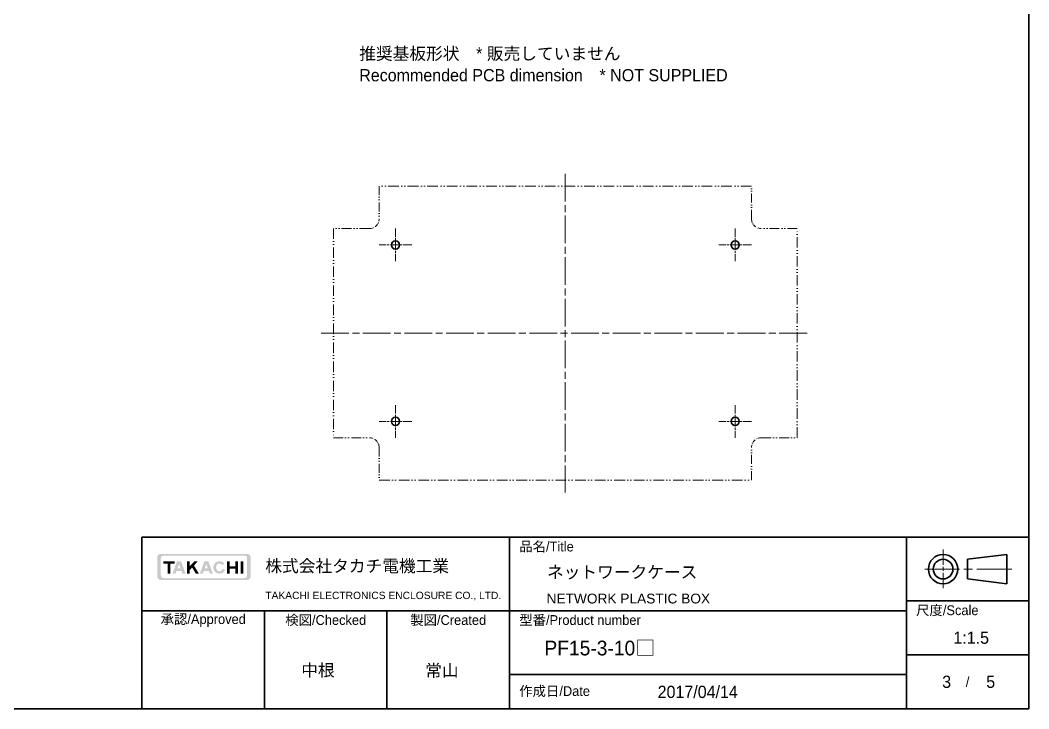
# Model space of a CAD drawing. Header units: millimetres. Extents: x 22 to 2802, y 12 to 434.
# Drawn here: x 1492.5 to 1801.3, y 12 to 222.7 of the extents above; entities that cross this region are included whole.
import ezdxf
from ezdxf.enums import TextEntityAlignment as Align

# ---------------------------------------------------------------- set-up
doc = ezdxf.new("R2010")
doc.units = ezdxf.units.MM
doc.header["$LTSCALE"] = 1.5
doc.linetypes.add('CHAIN', pattern=[0.35429999999999995, 0.2362, -0.0295, 0.0591, -0.0295])
doc.linetypes.add('DASH_DOUBLE_DOT', pattern=[0.43979999999999997, 0.24, -0.06, 0.0098, -0.06, 0.01, -0.06])
for name, color, linetype, lineweight in [('Border (ISO)', 7, 'Continuous', 35), ('Symbol (ISO)', 7, 'Continuous', 18), ('Title (ISO)', 7, 'Continuous', 35), ('Visible (ISO)', 7, 'Continuous', 35)]:
    doc.layers.add(name, color=color, linetype=linetype, lineweight=lineweight)
for name, color, linetype, lineweight, true_color in [('Center Mark (ISO)', 131, 'Continuous', 18, 0x7fffff), ('Centerline (ISO)', 131, 'Continuous', 18, 0x7fffff), ('Hatch (ISO)', 1, 'Continuous', 18, 0xff0000)]:
    doc.layers.add(name, color=color, linetype=linetype, lineweight=lineweight, true_color=true_color)
doc.styles.add('textstyle100', font='')
doc.styles.add('textstyle101', font='')
doc.styles.add('textstyle102', font='')
doc.styles.add('textstyle103', font='')
doc.styles.add('textstyle104', font='')
doc.styles.add('textstyle134', font='')
doc.styles.add('textstyle135', font='')
doc.styles.add('textstyle136', font='')
doc.styles.add('textstyle137', font='')
doc.styles.add('textstyle138', font='')
doc.styles.add('textstyle139', font='')
doc.styles.add('textstyle141', font='')
doc.styles.add('textstyle142', font='')
doc.styles.add('textstyle143', font='')
doc.styles.add('textstyle148', font='')
doc.styles.add('textstyle85', font='')
doc.styles.add('textstyle86', font='')
doc.styles.add('textstyle87', font='')
doc.styles.add('textstyle88', font='')
doc.styles.add('textstyle89', font='')
doc.styles.add('textstyle90', font='')
doc.styles.add('textstyle91', font='')
doc.styles.add('textstyle92', font='')
doc.styles.add('textstyle93', font='')
doc.styles.add('textstyle94', font='')
doc.styles.add('textstyle95', font='')
doc.styles.add('textstyle96', font='')
doc.styles.add('textstyle97', font='')
doc.styles.add('textstyle98', font='')
doc.styles.add('textstyle99', font='')
doc.styles.get('textstyle100').set_extended_font_data('MS PGothic')
doc.styles.get('textstyle101').set_extended_font_data('MS PGothic')
doc.styles.get('textstyle102').set_extended_font_data('Arial')
doc.styles.get('textstyle103').set_extended_font_data('MS PGothic')
doc.styles.get('textstyle104').set_extended_font_data('MS PGothic')
doc.styles.get('textstyle134').set_extended_font_data('MS PGothic')
doc.styles.get('textstyle135').set_extended_font_data('MS PGothic')
doc.styles.get('textstyle136').set_extended_font_data('MS PGothic')
doc.styles.get('textstyle137').set_extended_font_data('MS PGothic')
doc.styles.get('textstyle138').set_extended_font_data('MS PGothic')
doc.styles.get('textstyle139').set_extended_font_data('MS PGothic')
doc.styles.get('textstyle141').set_extended_font_data('Arial')
doc.styles.get('textstyle142').set_extended_font_data('MS PGothic')
doc.styles.get('textstyle143').set_extended_font_data('MS PGothic')
doc.styles.get('textstyle148').set_extended_font_data('MS PGothic')
doc.styles.get('textstyle85').set_extended_font_data('MS PGothic')
doc.styles.get('textstyle86').set_extended_font_data('MS PGothic')
doc.styles.get('textstyle87').set_extended_font_data('MS PGothic')
doc.styles.get('textstyle88').set_extended_font_data('MS PGothic')
doc.styles.get('textstyle89').set_extended_font_data('MS PGothic')
doc.styles.get('textstyle90').set_extended_font_data('MS PGothic')
doc.styles.get('textstyle91').set_extended_font_data('MS PGothic')
doc.styles.get('textstyle92').set_extended_font_data('MS PGothic')
doc.styles.get('textstyle93').set_extended_font_data('MS PGothic')
doc.styles.get('textstyle94').set_extended_font_data('MS PGothic')
doc.styles.get('textstyle95').set_extended_font_data('MS PGothic')
doc.styles.get('textstyle96').set_extended_font_data('MS PGothic')
doc.styles.get('textstyle97').set_extended_font_data('MS PGothic')
doc.styles.get('textstyle98').set_extended_font_data('MS PGothic')
doc.styles.get('textstyle99').set_extended_font_data('MS PGothic')

# ---------------------------------------------------------------- blocks, each defined once
blk = doc.blocks.new('図面枠 tk図枠')
at = {"layer": 'Border (ISO)'}
for p in [(405.4999999999999, 289), (14.50000000000001, 8.000000000000007)]:
    blk.add_line(p, (405.4999999999999, 8.000000000000007), dxfattribs=at)
blk = doc.blocks.new('表題欄 tk表題欄')
at = {"layer": 'Hatch (ISO)'}
h = blk.add_hatch(color=256, dxfattribs=at)
edge = h.paths.add_edge_path(flags=0)
edge.add_arc((95.57537688673352, 236.2990653650367), 0.5958259999999996, 269.9999999999897, 360)
edge.add_line((96.17120288673352, 236.2990653650367), (96.17120288673348, 239.7107813650365))
edge.add_arc((95.5753768867335, 239.7107813650366), 0.5958259999999996, 0, 90.00000000000682)
edge.add_line((95.57537688673342, 240.3066073650366), (79.13710888673356, 240.3066073650366))
edge.add_arc((79.13710888673353, 239.7107813650366), 0.5958259999999996, 89.99999999999746, 180)
edge.add_line((78.54128288673353, 239.7107813650366), (78.54128288673331, 236.2990653650368))
edge.add_arc((79.13710888673332, 236.2990653650365), 0.5958259999999996, 180, 270.0000000000231)
edge.add_line((79.13710888673356, 235.7032393650365), (95.57537688673341, 235.7032393650367))
edge = h.paths.add_edge_path(flags=0)
edge.add_line((77.83935088673357, 239.9556413650366), (77.83935088673357, 236.0542053650368))
edge.add_arc((78.54128288673346, 236.0542053650367), 0.7019319999998935, 180, 270.0000000000087)
edge.add_line((78.54128288673355, 235.3522733650368), (96.17120288673352, 235.3522733650368))
edge.add_arc((96.17120288673351, 236.0542053650367), 0.7019319999998921, 270, 360)
edge.add_line((96.8731348867334, 236.0542053650367), (96.87313488673352, 239.9556413650366))
edge.add_arc((96.1712028867336, 239.9556413650367), 0.7019319999998921, 0, 90.00000000000874)
edge.add_line((96.17120288673348, 240.6575733650366), (78.54128288673357, 240.6575733650366))
edge.add_arc((78.54128288673357, 239.9556413650366), 0.7019319999999984, 90, 180)
for points in [[(79.07181288673355, 239.1476033650369), (79.07181288673355, 238.6578833650368), (79.92066088673353, 238.6578833650367), (79.92066088673353, 236.6581933650368), (80.50832488673355, 236.6581933650368), (80.50832488673353, 238.6578833650367), (81.35717288673354, 238.6578833650367), (81.35717288673355, 239.1476033650368)], [(85.68407849525303, 236.6581933650368), (84.9434673993943, 237.8918698287545), (84.41792288673358, 237.3246628822782), (84.41792288673358, 236.6581933650368), (83.89555488673355, 236.6581933650368), (83.89555488673355, 239.1476033650368), (84.41792288673358, 239.1476033650369), (84.41792288673358, 238.099397996884), (85.38913556809509, 239.1476033650368), (86.10696490847272, 239.1476033650369), (85.31925422435492, 238.2974470774499), (86.30334488673353, 236.6581933650368)], [(92.09142939614459, 239.1476033650369), (92.09142939614459, 236.6581933650368), (92.60971639614465, 236.6581933650368), (92.60971639614465, 237.6580383650368), (93.76872039614463, 237.6580383650368), (93.76872039614462, 236.6581933650368), (94.28700739614459, 236.6581933650368), (94.28700739614459, 239.1476033650368), (93.76872039614459, 239.1476033650369), (93.76872039614462, 238.1477583650367), (92.60971639614465, 238.1477583650367), (92.60971639614465, 239.1476033650369)], [(94.84202339614467, 239.1476033650369), (94.84202339614467, 236.6581933650368), (95.36439139614473, 236.6581933650368), (95.36439139614473, 239.1476033650368)]]:
    blk.add_hatch(color=256, dxfattribs=at).paths.add_polyline_path(points, flags=0)
h = blk.add_hatch(color=256, dxfattribs=at)
h.paths.add_polyline_path([(82.59020695886475, 237.7110913650368), (81.95242681460243, 237.7110913650368), (82.27131688673356, 238.5794973650367)], flags=0)
h.paths.add_polyline_path([(82.77903014574996, 237.1968853650368), (81.76360362771717, 237.1968853650368), (81.56578886050404, 236.6581933650368), (80.94907288673355, 236.6581933650368), (81.86321688673357, 239.1476033650368), (82.67941688673355, 239.1476033650369), (83.59356088673351, 236.6581933650368), (82.97684491296302, 236.6581933650368)], flags=0)
h = blk.add_hatch(color=256, dxfattribs=at)
h.paths.add_polyline_path([(87.52707281460246, 237.7110913650368), (88.16485295886469, 237.7110913650368), (87.84596288673359, 238.5794973650367)], flags=0)
h.paths.add_polyline_path([(87.14043486050403, 236.6581933650368), (87.3382496277172, 237.1968853650368), (88.35367614574989, 237.1968853650368), (88.55149091296302, 236.6581933650368), (89.16820688673343, 236.6581933650368), (88.25406288673352, 239.1476033650368), (87.43786288673353, 239.1476033650369), (86.52371888673358, 236.6581933650368)], flags=0)
h = blk.add_hatch(color=256, dxfattribs=at)
edge = h.paths.add_edge_path(flags=0)
edge.add_arc((90.52309888673334, 237.9028983650369), 1.273272000000011, 38.55054079078439, 336.5820184016556)
edge.add_line((91.69149139614449, 237.3968543650369), (91.17255542714857, 237.6216113977801))
edge.add_ellipse((90.52309888673352, 237.9028983650369), major_axis=(0, -0.7998759999999119), ratio=0.8673469387756529, start_angle=-231.4494592092036, end_angle=66.58201840165299, ccw=False)
edge.add_line((91.09381514418376, 238.3576891122095), (91.51887237036838, 238.6964075050431))
at = {"layer": 'Title (ISO)'}
for p, q in [((74.70882392282105, 244.052739026017), (255.7088239228211, 244.052739026017)), ((74.70882392282105, 209.052739026017), (74.70882392282105, 244.052739026017)), ((149.7088239228211, 244.052739026017), (149.7088239228211, 209.052739026017)), ((230.7088239228211, 244.052739026017), (230.7088239228211, 209.052739026017)), ((255.7088239228211, 244.052739026017), (255.7088239228211, 209.052739026017)), ((243.2088239228211, 239.552739026017), (251.2088239228211, 240.5527390260171)), ((243.2088239228211, 239.552739026017), (243.2088239228211, 235.552739026017)), ((251.2088239228211, 234.552739026017), (251.2088239228211, 240.5527390260171)), ((243.2088239228211, 235.552739026017), (251.2088239228211, 234.552739026017)), ((230.7088239228211, 231.052739026017), (255.7088239228211, 231.052739026017)), ((74.70882392282105, 229.052739026017), (230.7088239228211, 229.052739026017)), ((99.70882392282108, 229.052739026017), (99.70882392282108, 209.052739026017)), ((124.708823922821, 229.052739026017), (124.708823922821, 209.052739026017)), ((230.7088239228211, 220.052739026017), (255.7088239228211, 220.052739026017)), ((149.7088239228211, 216.052739026017), (230.7088239228211, 216.052739026017)), ((255.7088239228211, 209.052739026017), (74.70882392282105, 209.052739026017))]:
    blk.add_line(p, q, dxfattribs=at)
at = {"layer": 'Title (ISO)', "color": 4, "linetype": 'CHAIN', "lineweight": 18, "ltscale": 8.889559745788574, "true_color": 0x00ffff}
blk.add_line((238.2088239228211, 241.552739026017), (238.2088239228211, 233.552739026017), dxfattribs=at)
at = {"layer": 'Title (ISO)', "color": 4, "linetype": 'CHAIN', "lineweight": 18, "ltscale": 20.00163269042969, "true_color": 0x00ffff}
blk.add_line((252.2088239228211, 237.552739026017), (234.2088239228211, 237.552739026017), dxfattribs=at)
at = {"layer": 'Title (ISO)'}
for radius in [3, 2]:
    blk.add_circle((238.2088239228211, 237.552739026017), radius, dxfattribs=at)
at = {"layer": 'Title (ISO)', "color": 1, "true_color": 0xff0000, "char_height": 2.000000029802322, "line_spacing_factor": 1.5}
for s, insert, attachment_point, style in [('\\fＭＳ Ｐゴシック|b0|i0;\\H2.0000;品名/Title', (151.708823922821, 242.052739026017), 4, 'textstyle85'), ('\\fＭＳ Ｐゴシック|b0|i0;\\H2.0000;承認/Approved', (87.20882392282108, 227.052739026017), 5, 'textstyle87'), ('\\fＭＳ Ｐゴシック|b0|i0;\\H2.0000;尺度/Scale', (232.7088239228211, 229.052739026017), 4, 'textstyle91'), ('\\fＭＳ Ｐゴシック|b0|i0;\\H2.0000;検図/Checked', (112.208823922821, 227.052739026017), 5, 'textstyle88'), ('\\fＭＳ Ｐゴシック|b0|i0;\\H2.0000;製図/Created', (137.2088239228211, 227.052739026017), 5, 'textstyle89'), ('\\fＭＳ Ｐゴシック|b0|i0;\\H2.0000;型番/Product number', (151.708823922821, 227.052739026017), 4, 'textstyle86'), ('\\fＭＳ Ｐゴシック|b0|i0;\\H2.0000;作成日/Date', (151.708823922821, 212.552739026017), 4, 'textstyle92')]:
    blk.add_mtext(s, dxfattribs=dict(at, insert=insert, attachment_point=attachment_point, style=style))
at = {"layer": 'Title (ISO)', "color": 7, "line_spacing_factor": 1.5}
for s, insert, char_height, attachment_point, style in [('株式会社タカチ電機工業', (99.87313488673345, 238.052739026017), 2.5, 4, 'textstyle90'), ('\\fArial|b0|i0;\\H1.4986;TAKACHI ELECTRONICS ENCLOSURE CO., LTD.', (99.87313488673342, 232.052739026017), 1.49859994649887, 4, 'textstyle93'), ('\\fＭＳ Ｐゴシック|b0|i0;\\H2.0000;/', (243.2088239228211, 214.552739026017), 2.000000029802322, 5, 'textstyle94')]:
    blk.add_mtext(s, dxfattribs=dict(at, insert=insert, char_height=char_height, attachment_point=attachment_point, style=style))
at = {"layer": 'Title (ISO)', "color": 7}
for tag, height, style, p in [('<品名>', 2.5, 'textstyle95', (157.3679148268321, 236.9533071691007)), ('<Title>', 2.000000029802322, 'textstyle102', (157.2831758934115, 231.5513747636918)), ('<型番>', 3.000000119209289, 'textstyle96', (157.1633693475642, 221.4334207929761))]:
    blk.add_attdef(tag, text='', height=height, dxfattribs=dict(at, style=style)).set_placement(p, align=Align.MIDDLE_LEFT)
for tag, style, p in [('<尺度>', 'textstyle97', (244.4845272797691, 223.552739026017)), ('<承認>', 'textstyle101', (87.20882392282108, 217.052739026017)), ('<検図>', 'textstyle99', (110.4312264076182, 216.9391026234344)), ('<製図>', 'textstyle100', (135.7153173209424, 216.8680798951034)), ('<総ページ数>', 'textstyle104', (247.9902091771133, 214.552739026017)), ('作成日', 'textstyle98', (187.7492727850316, 212.5101253517655)), ('<ページ_No.>', 'textstyle103', (239.1099332075323, 214.552739026017))]:
    blk.add_attdef(tag, text='', height=2.5, dxfattribs=dict(at, style=style)).set_placement(p, align=Align.MIDDLE_CENTER)

msp = doc.modelspace()

# ---------------------------------------------------------------- linework, layer by layer
at = {"layer": 'Center Mark (ISO)', "linetype": 'CHAIN', "ltscale": 7.407949447631835}
for p, q in [((1607.352366783494, 158.9709819827169), (1607.352366783494, 148.9709819827169)), ((1711.352366783494, 158.9709819827168), (1711.352366783494, 148.9709819827168)), ((1612.352366783494, 153.9709819827169), (1602.352366783494, 153.9709819827169)), ((1716.352366783494, 153.9709819827168), (1706.352366783494, 153.9709819827168)), ((1607.352366783494, 104.9709819827169), (1607.352366783494, 94.97098198271689)), ((1711.352366783494, 104.9709819827168), (1711.352366783494, 94.97098198271686)), ((1612.352366783494, 99.97098198271689), (1602.352366783494, 99.97098198271689)), ((1716.352366783494, 99.97098198271686), (1706.352366783494, 99.97098198271686))]:
    msp.add_line(p, q, dxfattribs=at)
at = {"layer": 'Centerline (ISO)', "linetype": 'CHAIN', "ltscale": 23.99096870422363}
for p, q in [((1659.352366783494, 175.7209819827169), (1659.352366783494, 78.22098198271689)), ((1584.602366783494, 126.9709819827169), (1734.102366783494, 126.9709819827169))]:
    msp.add_line(p, q, dxfattribs=at)
at = {"layer": 'Visible (ISO)', "linetype": 'DASH_DOUBLE_DOT', "lineweight": 18, "ltscale": 7.579202651977539}
for p, q in [((1602.352366783494, 171.9709819827168), (1602.352366783494, 161.9709819827169)), ((1716.352366783494, 161.9709819827168), (1716.352366783494, 171.9709819827168)), ((1602.352366783494, 91.97098198271689), (1602.352366783494, 81.97098198271686)), ((1716.352366783494, 81.97098198271686), (1716.352366783494, 91.97098198271686))]:
    msp.add_line(p, q, dxfattribs=at)
at = {"layer": 'Visible (ISO)', "linetype": 'DASH_DOUBLE_DOT', "lineweight": 18, "ltscale": 9.095043182373047}
for p, q in [((1716.352366783494, 171.9709819827168), (1602.352366783494, 171.9709819827168)), ((1602.352366783494, 81.97098198271686), (1716.352366783494, 81.97098198271686))]:
    msp.add_line(p, q, dxfattribs=at)
at = {"layer": 'Visible (ISO)', "linetype": 'DASH_DOUBLE_DOT', "lineweight": 18, "ltscale": 8.337122917175291}
for p, q in [((1599.352366783494, 158.9709819827169), (1588.352366783494, 158.9709819827169)), ((1730.352366783494, 158.9709819827168), (1719.352366783494, 158.9709819827168)), ((1588.352366783494, 94.97098198271688), (1599.352366783494, 94.97098198271688)), ((1719.352366783494, 94.97098198271686), (1730.352366783494, 94.97098198271684))]:
    msp.add_line(p, q, dxfattribs=at)
at = {"layer": 'Visible (ISO)', "linetype": 'DASH_DOUBLE_DOT', "lineweight": 18, "ltscale": 8.819436073303223}
for p, q in [((1588.352366783494, 158.9709819827169), (1588.352366783494, 94.97098198271688)), ((1730.352366783494, 94.97098198271684), (1730.352366783494, 158.9709819827168))]:
    msp.add_line(p, q, dxfattribs=at)
at = {"layer": 'Visible (ISO)'}
for centre in [(1607.352366783494, 153.9709819827169), (1711.352366783494, 153.9709819827168), (1607.352366783494, 99.97098198271688), (1711.352366783494, 99.97098198271686)]:
    msp.add_circle(centre, 1.25, dxfattribs=at)
at = {"layer": 'Visible (ISO)', "linetype": 'DASH_DOUBLE_DOT', "lineweight": 18, "ltscale": 2.812195301055908}
for centre, radius, start, end in [((1599.352366783494, 161.9709819827169), 3.000000000000002, 270, 0), ((1719.352366783494, 161.9709819827169), 3.000000000000006, 180, 270), ((1599.352366783494, 91.97098198271689), 2.999999999999989, 0, 90), ((1719.352366783494, 91.97098198271686), 2.999999999999989, 90, 180)]:
    msp.add_arc(centre, radius, start, end, dxfattribs=at)

# ---------------------------------------------------------------- block references
at = {"xscale": 1.5, "yscale": 1.5, "zscale": 1.5}
msp.add_blockref('図面枠 tk図枠', (1193.000001584738, -1.764262265e-07), dxfattribs=at)
ref = msp.add_blockref('表題欄 tk表題欄', (1417.686765700507, -301.5791087154517), dxfattribs=dict(xscale=1.5, yscale=1.5, zscale=1.5))
ref.add_attrib('<品名>', 'ネットワークケース', dxfattribs={"layer": 'Title (ISO)', "color": 7, "height": 3.75, "style": 'textstyle134'}).set_placement((1653.738637940755, 53.85085203819923), align=Align.MIDDLE_LEFT)
ref.add_attrib('<型番>', 'PF15-3-10□', dxfattribs={"layer": 'Title (ISO)', "color": 7, "height": 4.500000178813934, "style": 'textstyle135'}).set_placement((1652.946826523864, 30.60171824603706), align=Align.MIDDLE_LEFT)
ref.add_attrib('<尺度>', '1:1.5', dxfattribs={"layer": 'Title (ISO)', "color": 7, "height": 3.75, "style": 'textstyle136'}).set_placement((1783.606281102363, 33.77430064212772), align=Align.MIDDLE_CENTER)
ref.add_attrib('作成日', '2017/04/14', dxfattribs={"layer": 'Title (ISO)', "color": 7, "height": 3.75, "style": 'textstyle137'}).set_placement((1699.887267027378, 17.18607931219651), align=Align.MIDDLE_CENTER)
ref.add_attrib('<検図>', '中根', dxfattribs={"layer": 'Title (ISO)', "color": 7, "height": 3.75, "style": 'textstyle138'}).set_placement((1583.618471366753, 23.82954521969992), align=Align.MIDDLE_CENTER)
ref.add_attrib('<製図>', '常山', dxfattribs={"layer": 'Title (ISO)', "color": 7, "height": 3.75, "style": 'textstyle139'}).set_placement((1621.544607736739, 23.72301112720335), align=Align.MIDDLE_CENTER)
ref.add_attrib('<Title>', 'NETWORK PLASTIC BOX', dxfattribs={"layer": 'Title (ISO)', "color": 7, "height": 3.000000044703483, "style": 'textstyle141'}).set_placement((1653.611529540624, 45.74795343008585), align=Align.MIDDLE_LEFT)
ref.add_attrib('<ページ_No.>', '3', dxfattribs={"layer": 'Title (ISO)', "color": 7, "height": 3.75, "style": 'textstyle142'}).set_placement((1776.087898640181, 20.27557963257789), align=Align.MIDDLE_CENTER)
ref.add_attrib('<総ページ数>', '5', dxfattribs={"layer": 'Title (ISO)', "color": 7, "height": 3.75, "style": 'textstyle143'}).set_placement((1789.575108735679, 20.28197458482891), align=Align.MIDDLE_CENTER)

# ---------------------------------------------------------------- texts
at = {"layer": 'Symbol (ISO)', "color": 7, "insert": (1596.256974921262, 209.191363607438), "char_height": 3.75, "width": 117.5000023841858, "attachment_point": 4, "line_spacing_factor": 1.058181881904602, "style": 'textstyle148'}
msp.add_mtext('{推奨基板形状\u3000* 販売していません\\PRecommended PCB dimension\u3000* NOT SUPPLIED}', dxfattribs=at)

doc.saveas('drawing.dxf')
